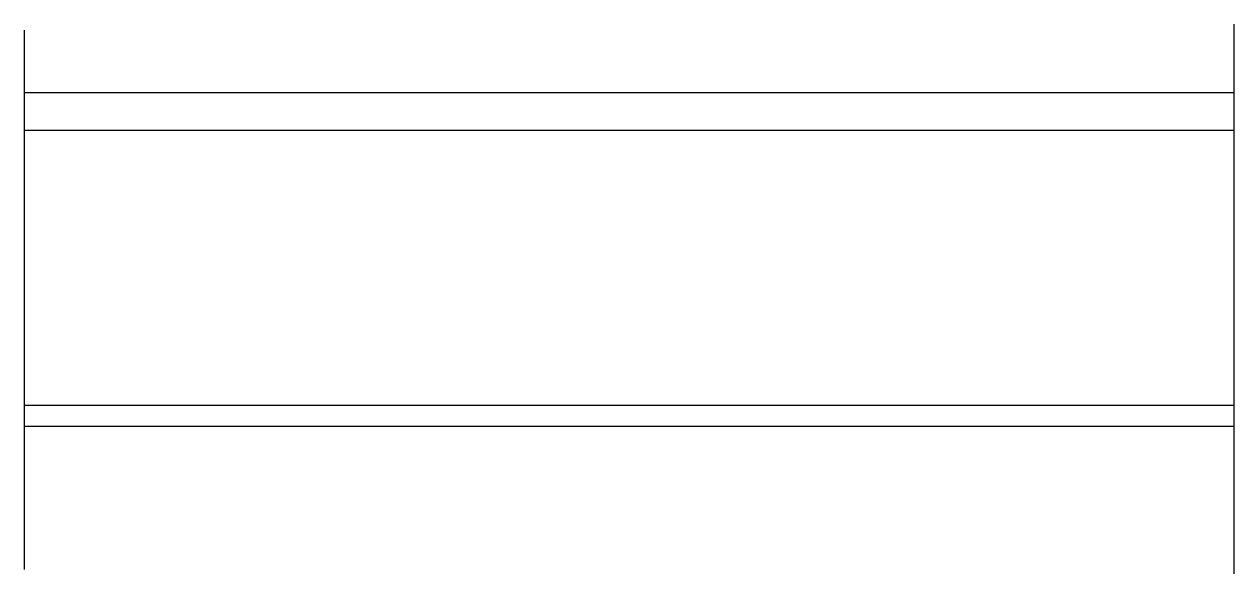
# Model space of a CAD drawing. Extents: x 2527 to 3252, y 419 to 748.
import ezdxf

# ---------------------------------------------------------------- set-up
doc = ezdxf.new("R2010")
doc.units = 0
doc.header["$LTSCALE"] = 10
doc.layers.get('0').update_dxf_attribs({"linetype": 'CONTINUOUS'})

msp = doc.modelspace()

# ---------------------------------------------------------------- linework, layer by layer
for p, q in [((3252.17, 748.31), (3252.17, 418.81)), ((2527.17, 744.81), (2527.17, 421.31)), ((2527.17, 707.31), (3252.17, 707.31)), ((2527.17, 684.81), (3252.17, 684.81)), ((2527.17, 519.81), (3252.17, 519.81)), ((2527.17, 507.31), (3252.17, 507.31))]:
    msp.add_line(p, q)

doc.saveas('drawing.dxf')
